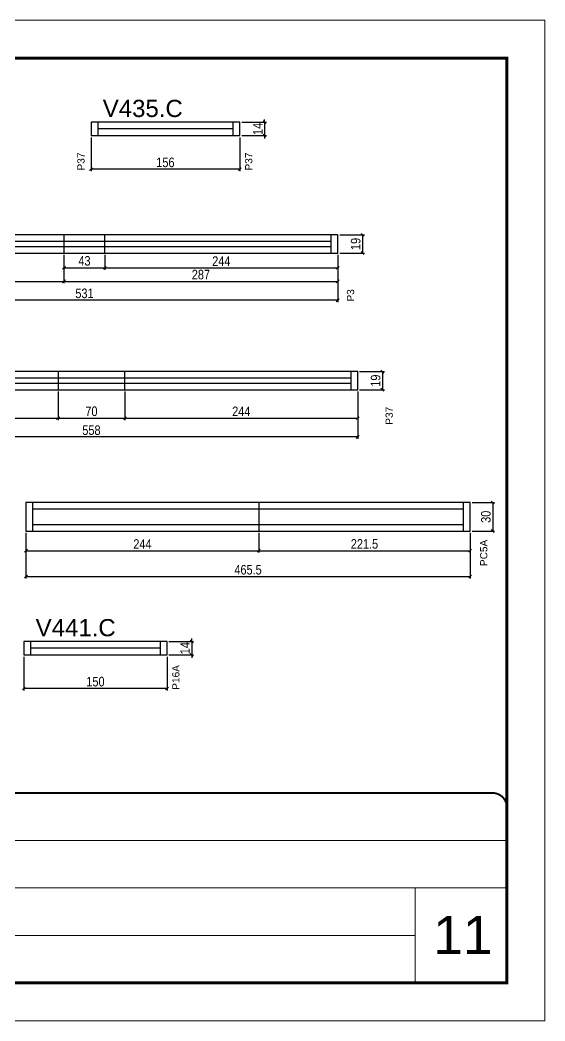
# Model space of a CAD drawing. Extents: x -3394 to 16474, y 3662 to 14397.
# Drawn here: x 8377 to 8927, y 11049 to 12099 of the extents above; entities that cross this region are included whole.
import ezdxf

# ---------------------------------------------------------------- set-up
doc = ezdxf.new("R2010")
doc.units = 0
doc.linetypes.add('CONTINUO', pattern=[0])
doc.linetypes.add('DASHED', pattern=[0.75, 0.5, -0.25])
doc.layers.get('0').update_dxf_attribs({"linetype": 'CONTINUOUS'})
doc.layers.get('Defpoints').update_dxf_attribs({"linetype": 'CONTINUOUS'})
for name, color, linetype, lineweight in [('CARIMBO', 255, 'CONTINUOUS', 9), ('Folhas', 255, 'CONTINUOUS', 9), ('SARRAFO DE PRESSAO', 251, 'DASHED', 9)]:
    doc.layers.add(name, color=color, linetype=linetype, lineweight=lineweight)
for name, color, linetype in [('COTA', 241, 'CONTINUOUS'), ('NOMENCLATURA', 7, 'CONTINUOUS'), ('Painéis', 200, 'CONTINUOUS'), ('SARR_2.2x7', 40, 'CONTINUOUS'), ('SARR_EDITAR', 141, 'CONTINUOUS')]:
    doc.layers.add(name, color=color, linetype=linetype)
doc.styles.add('ARIAL', font='arial.ttf')
doc.styles.add('COTA TECNICA', font='techl___.ttf', dxfattribs={"height": 10})
doc.dimstyles.new('PAINEL', dxfattribs={"dimtxt": 10, "dimasz": 3, "dimexe": 3, "dimexo": 3, "dimgap": 3, "dimtad": 1, "dimdec": 1, "dimzin": 12, "dimdsep": 46, "dimtxsty": 'COTA TECNICA', "dimblk1": 'OBLIQUE', "dimblk2": 'OBLIQUE', "dimsah": 1, "dimcen": 0.9, "dimclrd": 4, "dimclre": 4, "dimclrt": 240, "dimadec": 1, "dimazin": 3, "dimtfac": 1, "dimtdec": 1, "dimtmove": 0, "dimatfit": 3, "dimfxl": 1, "dimtolj": 1, "dimtzin": 12, "dimarcsym": 0})

# ---------------------------------------------------------------- blocks, each defined once
blk = doc.blocks.new('9999999999')
at = {"color": 30, "linetype": 'CONTINUO'}
for p, q in [((98564.6, 34379.6), (99584, 34379.6)), ((98564.6, 34329.8), (99488, 34329.8)), ((99584, 34329.8), (99488, 34329.8)), ((99488, 34329.8), (99488, 34230.2)), ((98564.6, 34280), (99488, 34280))]:
    blk.add_line(p, q, dxfattribs=at)
at = {"color": 30, "linetype": 'CONTINUO', "const_width": 2}
blk.add_lwpolyline([(99584, 34230.2), (99584, 34414.4, 0.414214), (99569, 34429.4), (98229, 34429.4, 0.414214), (98214, 34414.4), (98214, 34245.2, 0.414214), (98229, 34230.2), (99584, 34230.2)], format="xyb", dxfattribs=at)
at = {"layer": 'Folhas'}
blk.add_lwpolyline([(98139, 34190.2), (99624, 34190.2), (99624, 35240.2), (98139, 35240.2)], close=True, dxfattribs=at)
at = {"layer": 'Folhas', "color": 30, "const_width": 3}
blk.add_lwpolyline([(98214, 34230.2), (99584, 34230.2), (99584, 35200.2), (98214, 35200.2)], close=True, dxfattribs=at)
blk = doc.blocks.new('_Oblique')
at = {"color": 0, "linetype": 'ByBlock', "lineweight": -2}
blk.add_line((-0.5, -0.5), (0.5, 0.5), dxfattribs=at)
blk = doc.blocks.new('*D231')
at = {"layer": 'COTA', "color": 4, "linetype": 'Continuous', "lineweight": -2, "transparency": 16777216}
for p, q in [((8712.1, 11874), (8738, 11874)), ((8736, 11874), (8736, 11855)), ((8712.1, 11855), (8738, 11855))]:
    blk.add_line(p, q, dxfattribs=at)
at = {"layer": 'Defpoints', "color": 0, "linetype": 'Continuous', "transparency": 16777216}
for p in [(8710.1, 11874), (8710.1, 11855), (8736, 11855)]:
    blk.add_point(p, dxfattribs=at)
at = {"layer": 'COTA', "color": 4, "linetype": 'Continuous', "lineweight": -2, "transparency": 16777216, "xscale": 3, "yscale": 3, "zscale": 3}
for p, rotation in [((8736, 11874), 90), ((8736, 11855), 270)]:
    blk.add_blockref('_Oblique', p, dxfattribs=dict(at, rotation=rotation))
at = {"layer": 'COTA', "color": 240, "linetype": 'Continuous', "transparency": 16777216, "insert": (8728.9, 11864.5), "char_height": 10, "attachment_point": 5, "rotation": 90, "style": 'COTA TECNICA'}
blk.add_mtext('\\A1;19', dxfattribs=at)
blk = doc.blocks.new('*D232')
at = {"layer": 'COTA', "color": 4, "linetype": 'Continuous', "lineweight": -2, "transparency": 16777216}
for p, q in [((8179.2, 11853), (8179.2, 11803.4)), ((8710.1, 11853), (8710.1, 11803.4)), ((8710.1, 11805.4), (8179.2, 11805.4))]:
    blk.add_line(p, q, dxfattribs=at)
at = {"layer": 'Defpoints', "color": 0, "linetype": 'Continuous', "transparency": 16777216}
for p in [(8179.2, 11855), (8710.1, 11855), (8179.2, 11805.4)]:
    blk.add_point(p, dxfattribs=at)
at = {"layer": 'COTA', "color": 4, "linetype": 'Continuous', "lineweight": -2, "transparency": 16777216, "xscale": 3, "yscale": 3, "zscale": 3, "rotation": 180}
blk.add_blockref('_Oblique', (8179.2, 11805.4), dxfattribs=at)
at = {"layer": 'COTA', "color": 4, "linetype": 'Continuous', "lineweight": -2, "transparency": 16777216, "xscale": 3, "yscale": 3, "zscale": 3}
blk.add_blockref('_Oblique', (8710.1, 11805.4), dxfattribs=at)
at = {"layer": 'COTA', "color": 240, "linetype": 'Continuous', "transparency": 16777216, "insert": (8444.7, 11812.6), "char_height": 10, "attachment_point": 5, "style": 'COTA TECNICA'}
blk.add_mtext('\\A1;531', dxfattribs=at)
blk = doc.blocks.new('*D233')
at = {"layer": 'COTA', "color": 4, "linetype": 'Continuous', "lineweight": -2, "transparency": 16777216}
for p, q in [((8179.2, 11853), (8179.2, 11823.2)), ((8423.2, 11853), (8423.2, 11823.2)), ((8179.2, 11825.2), (8423.2, 11825.2))]:
    blk.add_line(p, q, dxfattribs=at)
at = {"layer": 'Defpoints', "color": 0, "linetype": 'Continuous', "transparency": 16777216}
for p in [(8179.2, 11855), (8423.2, 11855), (8423.2, 11825.2)]:
    blk.add_point(p, dxfattribs=at)
at = {"layer": 'COTA', "color": 4, "linetype": 'Continuous', "lineweight": -2, "transparency": 16777216, "xscale": 3, "yscale": 3, "zscale": 3, "rotation": 180}
blk.add_blockref('_Oblique', (8179.2, 11825.2), dxfattribs=at)
at = {"layer": 'COTA', "color": 4, "linetype": 'Continuous', "lineweight": -2, "transparency": 16777216, "xscale": 3, "yscale": 3, "zscale": 3}
blk.add_blockref('_Oblique', (8423.2, 11825.2), dxfattribs=at)
at = {"layer": 'COTA', "color": 240, "linetype": 'Continuous', "transparency": 16777216, "insert": (8301.2, 11832.3), "char_height": 10, "attachment_point": 5, "style": 'COTA TECNICA'}
blk.add_mtext('\\A1;244', dxfattribs=at)
blk = doc.blocks.new('*D234')
at = {"layer": 'COTA', "color": 4, "linetype": 'Continuous', "lineweight": -2, "transparency": 16777216}
for p, q in [((8423.2, 11853), (8423.2, 11823.2)), ((8710.1, 11853), (8710.1, 11823.2)), ((8423.2, 11825.2), (8710.1, 11825.2))]:
    blk.add_line(p, q, dxfattribs=at)
at = {"layer": 'Defpoints', "color": 0, "linetype": 'Continuous', "transparency": 16777216}
for p in [(8423.2, 11855), (8710.1, 11855), (8710.1, 11825.2)]:
    blk.add_point(p, dxfattribs=at)
at = {"layer": 'COTA', "color": 4, "linetype": 'Continuous', "lineweight": -2, "transparency": 16777216, "xscale": 3, "yscale": 3, "zscale": 3, "rotation": 180}
blk.add_blockref('_Oblique', (8423.2, 11825.2), dxfattribs=at)
at = {"layer": 'COTA', "color": 4, "linetype": 'Continuous', "lineweight": -2, "transparency": 16777216, "xscale": 3, "yscale": 3, "zscale": 3}
blk.add_blockref('_Oblique', (8710.1, 11825.2), dxfattribs=at)
at = {"layer": 'COTA', "color": 240, "linetype": 'Continuous', "transparency": 16777216, "insert": (8566.7, 11832.3), "char_height": 10, "attachment_point": 5, "style": 'COTA TECNICA'}
blk.add_mtext('\\A1;287', dxfattribs=at)
blk = doc.blocks.new('*D229')
at = {"layer": 'COTA', "color": 4, "linetype": 'Continuous', "lineweight": -2, "transparency": 16777216}
for p, q in [((8423.2, 11853), (8423.2, 11837.4)), ((8466.1, 11853), (8466.1, 11837.4)), ((8423.2, 11839.4), (8466.1, 11839.4))]:
    blk.add_line(p, q, dxfattribs=at)
at = {"layer": 'Defpoints', "color": 0, "linetype": 'Continuous', "transparency": 16777216}
for p in [(8423.2, 11855), (8466.1, 11855), (8466.1, 11839.4)]:
    blk.add_point(p, dxfattribs=at)
at = {"layer": 'COTA', "color": 4, "linetype": 'Continuous', "lineweight": -2, "transparency": 16777216, "xscale": 3, "yscale": 3, "zscale": 3, "rotation": 180}
blk.add_blockref('_Oblique', (8423.2, 11839.4), dxfattribs=at)
at = {"layer": 'COTA', "color": 4, "linetype": 'Continuous', "lineweight": -2, "transparency": 16777216, "xscale": 3, "yscale": 3, "zscale": 3}
blk.add_blockref('_Oblique', (8466.1, 11839.4), dxfattribs=at)
at = {"layer": 'COTA', "color": 240, "linetype": 'Continuous', "transparency": 16777216, "insert": (8444.7, 11846.7), "char_height": 10, "attachment_point": 5, "style": 'COTA TECNICA'}
blk.add_mtext('\\A1;43', dxfattribs=at)
blk = doc.blocks.new('*D230')
at = {"layer": 'COTA', "color": 4, "linetype": 'Continuous', "lineweight": -2, "transparency": 16777216}
for p, q in [((8466.1, 11853), (8466.1, 11837.4)), ((8710.1, 11853), (8710.1, 11837.4)), ((8466.1, 11839.4), (8710.1, 11839.4))]:
    blk.add_line(p, q, dxfattribs=at)
at = {"layer": 'Defpoints', "color": 0, "linetype": 'Continuous', "transparency": 16777216}
for p in [(8466.1, 11855), (8710.1, 11855), (8710.1, 11839.4)]:
    blk.add_point(p, dxfattribs=at)
at = {"layer": 'COTA', "color": 4, "linetype": 'Continuous', "lineweight": -2, "transparency": 16777216, "xscale": 3, "yscale": 3, "zscale": 3, "rotation": 180}
blk.add_blockref('_Oblique', (8466.1, 11839.4), dxfattribs=at)
at = {"layer": 'COTA', "color": 4, "linetype": 'Continuous', "lineweight": -2, "transparency": 16777216, "xscale": 3, "yscale": 3, "zscale": 3}
blk.add_blockref('_Oblique', (8710.1, 11839.4), dxfattribs=at)
at = {"layer": 'COTA', "color": 240, "linetype": 'Continuous', "transparency": 16777216, "insert": (8588.1, 11846.5), "char_height": 10, "attachment_point": 5, "style": 'COTA TECNICA'}
blk.add_mtext('\\A1;244', dxfattribs=at)
blk = doc.blocks.new('*D237')
at = {"layer": 'COTA', "color": 4, "linetype": 'Continuous', "lineweight": -2, "transparency": 16777216}
for p, q in [((8609.5, 11992.2), (8635.4, 11992.2)), ((8633.4, 11992.2), (8633.4, 11995.2)), ((8633.4, 11992.2), (8633.4, 11978.2)), ((8609.5, 11978.2), (8635.4, 11978.2)), ((8633.4, 11978.2), (8633.4, 11975.2))]:
    blk.add_line(p, q, dxfattribs=at)
at = {"layer": 'Defpoints', "color": 0, "linetype": 'Continuous', "transparency": 16777216}
for p in [(8607.5, 11992.2), (8607.5, 11978.2), (8633.4, 11978.2)]:
    blk.add_point(p, dxfattribs=at)
at = {"layer": 'COTA', "color": 4, "linetype": 'Continuous', "lineweight": -2, "transparency": 16777216, "xscale": 3, "yscale": 3, "zscale": 3}
for p, rotation in [((8633.4, 11992.2), 270), ((8633.4, 11978.2), 90)]:
    blk.add_blockref('_Oblique', p, dxfattribs=dict(at, rotation=rotation))
at = {"layer": 'COTA', "color": 240, "linetype": 'Continuous', "transparency": 16777216, "insert": (8626.3, 11985.2), "char_height": 10, "attachment_point": 5, "rotation": 90, "style": 'COTA TECNICA'}
blk.add_mtext('\\A1;14', dxfattribs=at)
blk = doc.blocks.new('*D238')
at = {"layer": 'COTA', "color": 4, "linetype": 'Continuous', "lineweight": -2, "transparency": 16777216}
for p, q in [((8451.6, 11976.2), (8451.6, 11940.9)), ((8607.5, 11976.2), (8607.5, 11940.9)), ((8607.5, 11942.9), (8451.6, 11942.9))]:
    blk.add_line(p, q, dxfattribs=at)
at = {"layer": 'Defpoints', "color": 0, "linetype": 'Continuous', "transparency": 16777216}
for p in [(8451.6, 11978.2), (8607.5, 11978.2), (8451.6, 11942.9)]:
    blk.add_point(p, dxfattribs=at)
at = {"layer": 'COTA', "color": 4, "linetype": 'Continuous', "lineweight": -2, "transparency": 16777216, "xscale": 3, "yscale": 3, "zscale": 3, "rotation": 180}
blk.add_blockref('_Oblique', (8451.6, 11942.9), dxfattribs=at)
at = {"layer": 'COTA', "color": 4, "linetype": 'Continuous', "lineweight": -2, "transparency": 16777216, "xscale": 3, "yscale": 3, "zscale": 3}
blk.add_blockref('_Oblique', (8607.5, 11942.9), dxfattribs=at)
at = {"layer": 'COTA', "color": 240, "linetype": 'Continuous', "transparency": 16777216, "insert": (8529.5, 11950), "char_height": 10, "attachment_point": 5, "style": 'COTA TECNICA'}
blk.add_mtext('\\A1;156', dxfattribs=at)
blk = doc.blocks.new('*D249')
at = {"layer": 'COTA', "color": 4, "linetype": 'Continuous', "lineweight": -2, "transparency": 16777216}
for p, q in [((8383.4, 11561.3), (8383.4, 11540.7)), ((8627.4, 11561.3), (8627.4, 11540.7)), ((8383.4, 11542.7), (8627.4, 11542.7))]:
    blk.add_line(p, q, dxfattribs=at)
at = {"layer": 'Defpoints', "color": 0, "linetype": 'Continuous', "transparency": 16777216}
for p in [(8383.4, 11563.3), (8627.4, 11563.3), (8627.4, 11542.7)]:
    blk.add_point(p, dxfattribs=at)
at = {"layer": 'COTA', "color": 4, "linetype": 'Continuous', "lineweight": -2, "transparency": 16777216, "xscale": 3, "yscale": 3, "zscale": 3, "rotation": 180}
blk.add_blockref('_Oblique', (8383.4, 11542.7), dxfattribs=at)
at = {"layer": 'COTA', "color": 4, "linetype": 'Continuous', "lineweight": -2, "transparency": 16777216, "xscale": 3, "yscale": 3, "zscale": 3}
blk.add_blockref('_Oblique', (8627.4, 11542.7), dxfattribs=at)
at = {"layer": 'COTA', "color": 240, "linetype": 'Continuous', "transparency": 16777216, "insert": (8505.4, 11549.7), "char_height": 10, "attachment_point": 5, "style": 'COTA TECNICA'}
blk.add_mtext('\\A1;244', dxfattribs=at)
blk = doc.blocks.new('*D250')
at = {"layer": 'COTA', "color": 4, "linetype": 'Continuous', "lineweight": -2, "transparency": 16777216}
for p, q in [((8627.4, 11561.3), (8627.4, 11540.7)), ((8848.9, 11561.3), (8848.9, 11540.7)), ((8627.4, 11542.7), (8848.9, 11542.7))]:
    blk.add_line(p, q, dxfattribs=at)
at = {"layer": 'Defpoints', "color": 0, "linetype": 'Continuous', "transparency": 16777216}
for p in [(8627.4, 11563.3), (8848.9, 11563.3), (8848.9, 11542.7)]:
    blk.add_point(p, dxfattribs=at)
at = {"layer": 'COTA', "color": 4, "linetype": 'Continuous', "lineweight": -2, "transparency": 16777216, "xscale": 3, "yscale": 3, "zscale": 3, "rotation": 180}
blk.add_blockref('_Oblique', (8627.4, 11542.7), dxfattribs=at)
at = {"layer": 'COTA', "color": 4, "linetype": 'Continuous', "lineweight": -2, "transparency": 16777216, "xscale": 3, "yscale": 3, "zscale": 3}
blk.add_blockref('_Oblique', (8848.9, 11542.7), dxfattribs=at)
at = {"layer": 'COTA', "color": 240, "linetype": 'Continuous', "transparency": 16777216, "insert": (8738.1, 11549.8), "char_height": 10, "attachment_point": 5, "style": 'COTA TECNICA'}
blk.add_mtext('\\A1;221.5', dxfattribs=at)
blk = doc.blocks.new('*D251')
at = {"layer": 'COTA', "color": 4, "linetype": 'Continuous', "lineweight": -2, "transparency": 16777216}
for p, q in [((8383.4, 11561.3), (8383.4, 11513.6)), ((8848.9, 11561.3), (8848.9, 11513.6)), ((8383.4, 11515.6), (8848.9, 11515.6))]:
    blk.add_line(p, q, dxfattribs=at)
at = {"layer": 'Defpoints', "color": 0, "linetype": 'Continuous', "transparency": 16777216}
for p in [(8383.4, 11563.3), (8848.9, 11563.3), (8848.9, 11515.6)]:
    blk.add_point(p, dxfattribs=at)
at = {"layer": 'COTA', "color": 4, "linetype": 'Continuous', "lineweight": -2, "transparency": 16777216, "xscale": 3, "yscale": 3, "zscale": 3, "rotation": 180}
blk.add_blockref('_Oblique', (8383.4, 11515.6), dxfattribs=at)
at = {"layer": 'COTA', "color": 4, "linetype": 'Continuous', "lineweight": -2, "transparency": 16777216, "xscale": 3, "yscale": 3, "zscale": 3}
blk.add_blockref('_Oblique', (8848.9, 11515.6), dxfattribs=at)
at = {"layer": 'COTA', "color": 240, "linetype": 'Continuous', "transparency": 16777216, "insert": (8616.1, 11522.7), "char_height": 10, "attachment_point": 5, "style": 'COTA TECNICA'}
blk.add_mtext('\\A1;465.5', dxfattribs=at)
blk = doc.blocks.new('*D252')
at = {"layer": 'COTA', "color": 4, "linetype": 'Continuous', "lineweight": -2, "transparency": 16777216}
for p, q in [((8850.9, 11593.3), (8874.5, 11593.3)), ((8872.5, 11593.3), (8872.5, 11563.3)), ((8850.9, 11563.3), (8874.5, 11563.3))]:
    blk.add_line(p, q, dxfattribs=at)
at = {"layer": 'Defpoints', "color": 0, "linetype": 'Continuous', "transparency": 16777216}
for p in [(8848.9, 11593.3), (8848.9, 11563.3), (8872.5, 11563.3)]:
    blk.add_point(p, dxfattribs=at)
at = {"layer": 'COTA', "color": 4, "linetype": 'Continuous', "lineweight": -2, "transparency": 16777216, "xscale": 3, "yscale": 3, "zscale": 3}
for p, rotation in [((8872.5, 11593.3), 90), ((8872.5, 11563.3), 270)]:
    blk.add_blockref('_Oblique', p, dxfattribs=dict(at, rotation=rotation))
at = {"layer": 'COTA', "color": 240, "linetype": 'Continuous', "transparency": 16777216, "insert": (8865.3, 11578.3), "char_height": 10, "attachment_point": 5, "rotation": 90, "style": 'COTA TECNICA'}
blk.add_mtext('\\A1;30', dxfattribs=at)
blk = doc.blocks.new('*D273')
at = {"layer": 'COTA', "color": 4, "linetype": 'Continuous', "lineweight": -2, "transparency": 16777216}
for p, q in [((8533.2, 11447.5), (8559.1, 11447.5)), ((8557.1, 11447.5), (8557.1, 11450.5)), ((8557.1, 11447.5), (8557.1, 11433.5)), ((8533.2, 11433.5), (8559.1, 11433.5)), ((8557.1, 11433.5), (8557.1, 11430.5))]:
    blk.add_line(p, q, dxfattribs=at)
at = {"layer": 'Defpoints', "color": 0, "linetype": 'Continuous', "transparency": 16777216}
for p in [(8531.2, 11447.5), (8531.2, 11433.5), (8557.1, 11433.5)]:
    blk.add_point(p, dxfattribs=at)
at = {"layer": 'COTA', "color": 4, "linetype": 'Continuous', "lineweight": -2, "transparency": 16777216, "xscale": 3, "yscale": 3, "zscale": 3}
for p, rotation in [((8557.1, 11447.5), 270), ((8557.1, 11433.5), 90)]:
    blk.add_blockref('_Oblique', p, dxfattribs=dict(at, rotation=rotation))
at = {"layer": 'COTA', "color": 240, "linetype": 'Continuous', "transparency": 16777216, "insert": (8550, 11440.5), "char_height": 10, "attachment_point": 5, "rotation": 90, "style": 'COTA TECNICA'}
blk.add_mtext('\\A1;14', dxfattribs=at)
blk = doc.blocks.new('*D274')
at = {"layer": 'COTA', "color": 4, "linetype": 'Continuous', "lineweight": -2, "transparency": 16777216}
for p, q in [((8381.2, 11431.5), (8381.2, 11396.2)), ((8531.2, 11431.5), (8531.2, 11396.2)), ((8531.2, 11398.2), (8381.2, 11398.2))]:
    blk.add_line(p, q, dxfattribs=at)
at = {"layer": 'Defpoints', "color": 0, "linetype": 'Continuous', "transparency": 16777216}
for p in [(8381.2, 11433.5), (8531.2, 11433.5), (8381.2, 11398.2)]:
    blk.add_point(p, dxfattribs=at)
at = {"layer": 'COTA', "color": 4, "linetype": 'Continuous', "lineweight": -2, "transparency": 16777216, "xscale": 3, "yscale": 3, "zscale": 3, "rotation": 180}
blk.add_blockref('_Oblique', (8381.2, 11398.2), dxfattribs=at)
at = {"layer": 'COTA', "color": 4, "linetype": 'Continuous', "lineweight": -2, "transparency": 16777216, "xscale": 3, "yscale": 3, "zscale": 3}
blk.add_blockref('_Oblique', (8531.2, 11398.2), dxfattribs=at)
at = {"layer": 'COTA', "color": 240, "linetype": 'Continuous', "transparency": 16777216, "insert": (8456.2, 11405.3), "char_height": 10, "attachment_point": 5, "style": 'COTA TECNICA'}
blk.add_mtext('\\A1;150', dxfattribs=at)
blk = doc.blocks.new('*D307')
at = {"layer": 'COTA', "color": 4, "linetype": 'Continuous', "lineweight": -2, "transparency": 16777216}
for p, q in [((8733, 11730.6), (8758.9, 11730.6)), ((8756.9, 11730.6), (8756.9, 11711.6)), ((8733, 11711.6), (8758.9, 11711.6))]:
    blk.add_line(p, q, dxfattribs=at)
at = {"layer": 'Defpoints', "color": 0, "linetype": 'Continuous', "transparency": 16777216}
for p in [(8731, 11730.6), (8731, 11711.6), (8756.9, 11711.6)]:
    blk.add_point(p, dxfattribs=at)
at = {"layer": 'COTA', "color": 4, "linetype": 'Continuous', "lineweight": -2, "transparency": 16777216, "xscale": 3, "yscale": 3, "zscale": 3}
for p, rotation in [((8756.9, 11730.6), 90), ((8756.9, 11711.6), 270)]:
    blk.add_blockref('_Oblique', p, dxfattribs=dict(at, rotation=rotation))
at = {"layer": 'COTA', "color": 240, "linetype": 'Continuous', "transparency": 16777216, "insert": (8749.8, 11721.1), "char_height": 10, "attachment_point": 5, "rotation": 90, "style": 'COTA TECNICA'}
blk.add_mtext('\\A1;19', dxfattribs=at)
blk = doc.blocks.new('*D308')
at = {"layer": 'COTA', "color": 4, "linetype": 'Continuous', "lineweight": -2, "transparency": 16777216}
for p, q in [((8173, 11709.6), (8173, 11660)), ((8731, 11709.6), (8731, 11660)), ((8731, 11662), (8173, 11662))]:
    blk.add_line(p, q, dxfattribs=at)
at = {"layer": 'Defpoints', "color": 0, "linetype": 'Continuous', "transparency": 16777216}
for p in [(8173, 11711.6), (8731, 11711.6), (8173, 11662)]:
    blk.add_point(p, dxfattribs=at)
at = {"layer": 'COTA', "color": 4, "linetype": 'Continuous', "lineweight": -2, "transparency": 16777216, "xscale": 3, "yscale": 3, "zscale": 3, "rotation": 180}
blk.add_blockref('_Oblique', (8173, 11662), dxfattribs=at)
at = {"layer": 'COTA', "color": 4, "linetype": 'Continuous', "lineweight": -2, "transparency": 16777216, "xscale": 3, "yscale": 3, "zscale": 3}
blk.add_blockref('_Oblique', (8731, 11662), dxfattribs=at)
at = {"layer": 'COTA', "color": 240, "linetype": 'Continuous', "transparency": 16777216, "insert": (8452, 11669.1), "char_height": 10, "attachment_point": 5, "style": 'COTA TECNICA'}
blk.add_mtext('\\A1;558', dxfattribs=at)
blk = doc.blocks.new('*D309')
at = {"layer": 'COTA', "color": 4, "linetype": 'Continuous', "lineweight": -2, "transparency": 16777216}
for p, q in [((8487, 11709.6), (8487, 11679.8)), ((8731, 11709.6), (8731, 11679.8)), ((8487, 11681.8), (8731, 11681.8))]:
    blk.add_line(p, q, dxfattribs=at)
at = {"layer": 'Defpoints', "color": 0, "linetype": 'Continuous', "transparency": 16777216}
for p in [(8487, 11711.6), (8731, 11711.6), (8731, 11681.8)]:
    blk.add_point(p, dxfattribs=at)
at = {"layer": 'COTA', "color": 4, "linetype": 'Continuous', "lineweight": -2, "transparency": 16777216, "xscale": 3, "yscale": 3, "zscale": 3, "rotation": 180}
blk.add_blockref('_Oblique', (8487, 11681.8), dxfattribs=at)
at = {"layer": 'COTA', "color": 4, "linetype": 'Continuous', "lineweight": -2, "transparency": 16777216, "xscale": 3, "yscale": 3, "zscale": 3}
blk.add_blockref('_Oblique', (8731, 11681.8), dxfattribs=at)
at = {"layer": 'COTA', "color": 240, "linetype": 'Continuous', "transparency": 16777216, "insert": (8609, 11688.9), "char_height": 10, "attachment_point": 5, "style": 'COTA TECNICA'}
blk.add_mtext('\\A1;244', dxfattribs=at)
blk = doc.blocks.new('*D343')
at = {"layer": 'COTA', "color": 4, "linetype": 'Continuous', "lineweight": -2, "transparency": 16777216}
for p, q in [((8173, 11709.6), (8173, 11679.8)), ((8417, 11709.6), (8417, 11679.8)), ((8173, 11681.8), (8417, 11681.8))]:
    blk.add_line(p, q, dxfattribs=at)
at = {"layer": 'Defpoints', "color": 0, "linetype": 'Continuous', "transparency": 16777216}
for p in [(8173, 11711.6), (8417, 11711.6), (8417, 11681.8)]:
    blk.add_point(p, dxfattribs=at)
at = {"layer": 'COTA', "color": 4, "linetype": 'Continuous', "lineweight": -2, "transparency": 16777216, "xscale": 3, "yscale": 3, "zscale": 3, "rotation": 180}
blk.add_blockref('_Oblique', (8173, 11681.8), dxfattribs=at)
at = {"layer": 'COTA', "color": 4, "linetype": 'Continuous', "lineweight": -2, "transparency": 16777216, "xscale": 3, "yscale": 3, "zscale": 3}
blk.add_blockref('_Oblique', (8417, 11681.8), dxfattribs=at)
at = {"layer": 'COTA', "color": 240, "linetype": 'Continuous', "transparency": 16777216, "insert": (8295, 11688.9), "char_height": 10, "attachment_point": 5, "style": 'COTA TECNICA'}
blk.add_mtext('\\A1;244', dxfattribs=at)
blk = doc.blocks.new('*D344')
at = {"layer": 'COTA', "color": 4, "linetype": 'Continuous', "lineweight": -2, "transparency": 16777216}
for p, q in [((8417, 11709.6), (8417, 11679.8)), ((8487, 11709.6), (8487, 11679.8)), ((8417, 11681.8), (8487, 11681.8))]:
    blk.add_line(p, q, dxfattribs=at)
at = {"layer": 'Defpoints', "color": 0, "linetype": 'Continuous', "transparency": 16777216}
for p in [(8417, 11711.6), (8487, 11711.6), (8487, 11681.8)]:
    blk.add_point(p, dxfattribs=at)
at = {"layer": 'COTA', "color": 4, "linetype": 'Continuous', "lineweight": -2, "transparency": 16777216, "xscale": 3, "yscale": 3, "zscale": 3, "rotation": 180}
blk.add_blockref('_Oblique', (8417, 11681.8), dxfattribs=at)
at = {"layer": 'COTA', "color": 4, "linetype": 'Continuous', "lineweight": -2, "transparency": 16777216, "xscale": 3, "yscale": 3, "zscale": 3}
blk.add_blockref('_Oblique', (8487, 11681.8), dxfattribs=at)
at = {"layer": 'COTA', "color": 240, "linetype": 'Continuous', "transparency": 16777216, "insert": (8452, 11688.9), "char_height": 10, "attachment_point": 5, "style": 'COTA TECNICA'}
blk.add_mtext('\\A1;70', dxfattribs=at)

msp = doc.modelspace()

# ---------------------------------------------------------------- linework, layer by layer
at = {"layer": 'Painéis', "linetype": 'Continuous'}
for p, q in [((8710.15, 11873.99), (8179.18, 11873.99)), ((8423.18, 11873.99), (8423.18, 11854.99)), ((8466.15, 11854.99), (8466.15, 11873.99)), ((8710.15, 11854.99), (8710.15, 11873.99)), ((8179.18, 11854.99), (8710.15, 11854.99)), ((8731, 11730.57), (8173.03, 11730.57)), ((8417.03, 11730.57), (8417.03, 11711.57)), ((8487, 11711.57), (8487, 11730.57)), ((8731, 11711.57), (8731, 11730.57)), ((8173.03, 11711.57), (8731, 11711.57)), ((8848.9, 11593.27), (8383.39, 11593.27)), ((8383.39, 11593.27), (8383.39, 11563.27)), ((8627.39, 11593.27), (8627.39, 11563.27)), ((8848.9, 11563.27), (8848.9, 11593.27)), ((8383.39, 11563.27), (8848.9, 11563.27))]:
    msp.add_line(p, q, dxfattribs=at)
for points in [[(8451.56, 11978.23), (8607.52, 11978.23), (8607.52, 11992.23), (8451.56, 11992.23)], [(8381.25, 11433.53), (8531.21, 11433.53), (8531.21, 11447.53), (8381.25, 11447.53)]]:
    msp.add_lwpolyline(points, close=True, dxfattribs=at)
at = {"layer": 'SARR_2.2x7', "ltscale": 25}
for p, q in [((8458.56, 11992.23), (8458.56, 11978.23)), ((8600.52, 11978.23), (8600.52, 11992.23)), ((8703.15, 11866.99), (8186.18, 11866.99)), ((8703.15, 11854.99), (8703.15, 11873.99)), ((8186.18, 11861.99), (8703.15, 11861.99)), ((8724, 11711.57), (8724, 11730.57)), ((8417.03, 11723.57), (8180.03, 11723.57)), ((8180.03, 11718.57), (8417.03, 11718.57)), ((8487, 11723.57), (8417.03, 11723.57)), ((8417.03, 11718.57), (8487, 11718.57)), ((8724, 11723.57), (8487, 11723.57)), ((8487, 11718.57), (8724, 11718.57)), ((8390.39, 11593.27), (8390.39, 11563.27)), ((8841.9, 11563.27), (8841.9, 11593.27)), ((8627.39, 11586.27), (8390.39, 11586.27)), ((8841.9, 11586.27), (8627.39, 11586.27)), ((8390.39, 11570.27), (8627.39, 11570.27)), ((8627.39, 11570.27), (8841.9, 11570.27)), ((8388.25, 11447.53), (8388.25, 11433.53)), ((8524.21, 11433.53), (8524.21, 11447.53))]:
    msp.add_line(p, q, dxfattribs=at)
at = {"layer": 'SARR_EDITAR', "linetype": 'Continuous'}
for p, q in [((8600.52, 11985.23), (8458.56, 11985.23)), ((8524.21, 11440.53), (8388.25, 11440.53))]:
    msp.add_line(p, q, dxfattribs=at)

# ---------------------------------------------------------------- block references
at = {"layer": 'SARRAFO DE PRESSAO', "color": 6, "linetype": 'ByBlock'}
msp.add_blockref('9999999999', (-90696.77, -23140.8), dxfattribs=at)

# ---------------------------------------------------------------- texts
at = {"layer": 'CARIMBO', "style": 'ARIAL'}
msp.add_text('11', height=40, dxfattribs=at).set_placement((8810.07, 11119.55))
at = {"layer": 'NOMENCLATURA', "linetype": 'Continuous', "style": 'ARIAL'}
for s, p in [('V435.C', (8463.85, 11997.68)), ('V441.C', (8393.54, 11452.97))]:
    msp.add_text(s, height=18, dxfattribs=at).set_placement(p)
for s, p in [('P37', (8444.82, 11941.56)), ('P37', (8620.54, 11941.56)), ('P3', (8727.26, 11804.13)), ('P37', (8767.74, 11674.9)), ('PC5A', (8866.82, 11526.6)), ('P16A', (8544.23, 11396.86))]:
    msp.add_text(s, height=7.567, rotation=90, dxfattribs=at).set_placement(p)

# ---------------------------------------------------------------- dimensions: what is measured, and where the dimension line sits
at = {"layer": 'COTA', "linetype": 'Continuous'}
for base, p1, p2, picture, middle in [((8633.39, 11978.23), (8607.52, 11992.23), (8607.52, 11978.23), '*D237', (8626.32, 11985.23)), ((8736.01, 11854.99), (8710.15, 11873.99), (8710.15, 11854.99), '*D231', (8728.93, 11864.49)), ((8756.87, 11711.57), (8731, 11730.57), (8731, 11711.57), '*D307', (8749.78, 11721.07)), ((8872.54, 11563.27), (8848.9, 11593.27), (8848.9, 11563.27), '*D252', (8865.32, 11578.27)), ((8557.08, 11433.53), (8531.21, 11447.53), (8531.21, 11433.53), '*D273', (8550.01, 11440.53))]:
    dim = msp.add_linear_dim(base=base, p1=p1, p2=p2, angle=90, dimstyle='PAINEL', override={"dimexe": 2, "dimexo": 2, "dimgap": 2, "dimadec": 8, "dimtix": 1, "dimatfit": 2, "dimldrblk": 'Oblique'}, dxfattribs=at)
    dim.commit()
    dim.dimension.update_dxf_attribs({"geometry": picture, "text_midpoint": middle})
for base, p1, p2, override, picture, middle in [((8451.56, 11942.85), (8607.52, 11978.23), (8451.56, 11978.23), {"dimexe": 2, "dimexo": 2, "dimgap": 2, "dimadec": 8, "dimtix": 1, "dimatfit": 2, "dimldrblk": 'Oblique'}, '*D238', (8529.54, 11949.96)), ((8179.18, 11805.42), (8710.15, 11854.99), (8179.18, 11854.99), {"dimexe": 2, "dimexo": 2, "dimgap": 2, "dimadec": 8, "dimtix": 1, "dimatfit": 2, "dimldrblk": 'Oblique'}, '*D232', (8444.66, 11812.64)), ((8423.18, 11825.21), (8179.18, 11854.99), (8423.18, 11854.99), {"dimexe": 2, "dimexo": 2, "dimgap": 2, "dimadec": 8, "dimtix": 1, "dimatfit": 2, "dimldrblk": 'Oblique'}, '*D233', (8301.18, 11832.29)), ((8710.15, 11825.21), (8423.18, 11854.99), (8710.15, 11854.99), {"dimexe": 2, "dimexo": 2, "dimgap": 2, "dimadec": 8, "dimtix": 1, "dimtmove": 1, "dimatfit": 2, "dimldrblk": 'Oblique'}, '*D234', (8566.66, 11832.31)), ((8466.15, 11839.45), (8423.18, 11854.99), (8466.15, 11854.99), {"dimexe": 2, "dimexo": 2, "dimgap": 2, "dimadec": 8, "dimtix": 1, "dimatfit": 2, "dimldrblk": 'Oblique'}, '*D229', (8444.66, 11846.67)), ((8710.15, 11839.45), (8466.15, 11854.99), (8710.15, 11854.99), {"dimexe": 2, "dimexo": 2, "dimgap": 2, "dimadec": 8, "dimtix": 1, "dimtmove": 1, "dimatfit": 2, "dimldrblk": 'Oblique'}, '*D230', (8588.15, 11846.52)), ((8173.03, 11662), (8731, 11711.57), (8173.03, 11711.57), {"dimexe": 2, "dimexo": 2, "dimgap": 2, "dimadec": 8, "dimtix": 1, "dimatfit": 2, "dimldrblk": 'Oblique'}, '*D308', (8452.02, 11669.14)), ((8417.03, 11681.79), (8173.03, 11711.57), (8417.03, 11711.57), {"dimexe": 2, "dimexo": 2, "dimgap": 2, "dimadec": 8, "dimtix": 1, "dimatfit": 2, "dimldrblk": 'Oblique'}, '*D343', (8295.03, 11688.87)), ((8487, 11681.79), (8417.03, 11711.57), (8487, 11711.57), {"dimexe": 2, "dimexo": 2, "dimgap": 2, "dimadec": 8, "dimtix": 1, "dimatfit": 2, "dimldrblk": 'Oblique'}, '*D344', (8452.02, 11688.89)), ((8731, 11681.79), (8487, 11711.57), (8731, 11711.57), {"dimexe": 2, "dimexo": 2, "dimgap": 2, "dimadec": 8, "dimtix": 1, "dimtmove": 1, "dimatfit": 2, "dimldrblk": 'Oblique'}, '*D309', (8609, 11688.87)), ((8627.39, 11542.65), (8383.39, 11563.27), (8627.39, 11563.27), {"dimexe": 2, "dimexo": 2, "dimgap": 2, "dimadec": 8, "dimtix": 1, "dimatfit": 2, "dimldrblk": 'Oblique'}, '*D249', (8505.39, 11549.72)), ((8848.9, 11515.56), (8383.39, 11563.27), (8848.9, 11563.27), {"dimexe": 2, "dimexo": 2, "dimgap": 2, "dimadec": 8, "dimtix": 1, "dimtmove": 1, "dimatfit": 2, "dimldrblk": 'Oblique'}, '*D251', (8616.15, 11522.67)), ((8848.9, 11542.65), (8627.39, 11563.27), (8848.9, 11563.27), {"dimexe": 2, "dimexo": 2, "dimgap": 2, "dimadec": 8, "dimtix": 1, "dimtmove": 1, "dimatfit": 2, "dimldrblk": 'Oblique'}, '*D250', (8738.15, 11549.76)), ((8381.25, 11398.15), (8531.21, 11433.53), (8381.25, 11433.53), {"dimexe": 2, "dimexo": 2, "dimgap": 2, "dimadec": 8, "dimtix": 1, "dimatfit": 2, "dimldrblk": 'Oblique'}, '*D274', (8456.23, 11405.26))]:
    dim = msp.add_linear_dim(base=base, p1=p1, p2=p2, dimstyle='PAINEL', override=override, dxfattribs=at)
    dim.commit()
    dim.dimension.update_dxf_attribs({"geometry": picture, "text_midpoint": middle})

doc.saveas('drawing.dxf')
